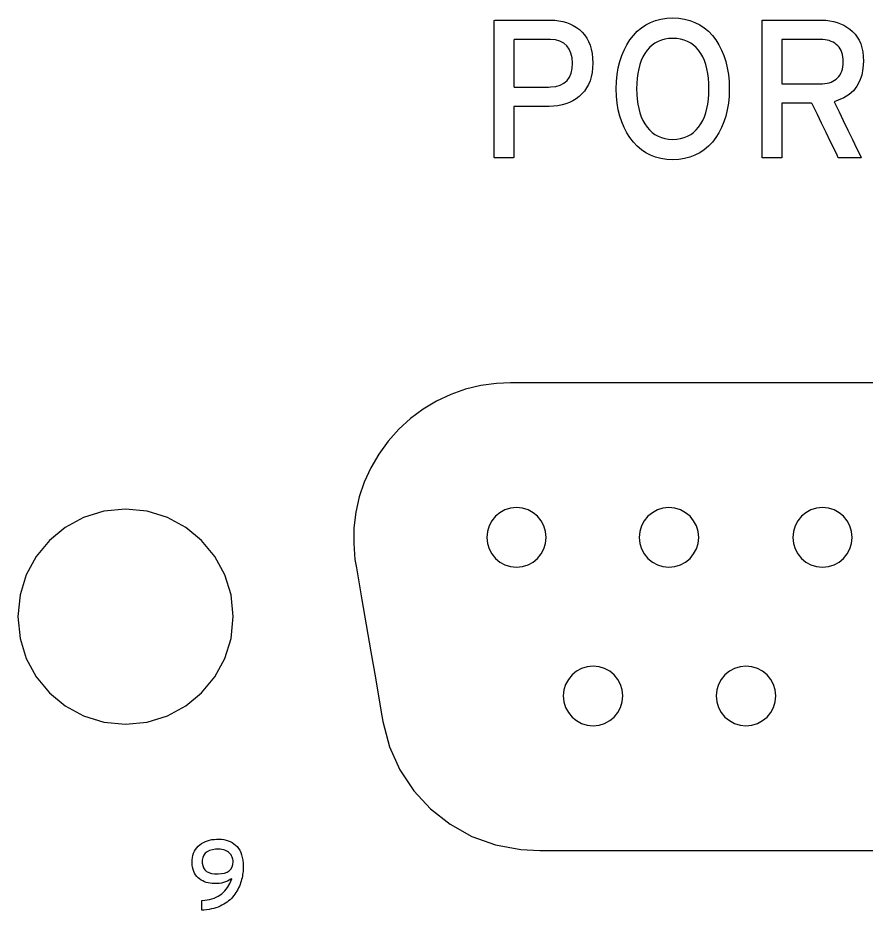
# Model space of a CAD drawing. Extents: x 1 to 47.7, y 0.2 to 33.3.
# Drawn here: x 41.652 to 42.251, y 13.845 to 14.475 of the extents above; entities that cross this region are included whole.
import ezdxf

# ---------------------------------------------------------------- set-up
doc = ezdxf.new("R2010")
doc.units = 0
doc.header["$MEASUREMENT"] = 0
doc.layers.add('4_0_____DWG', color=7, linetype='CONTINUOUS')

msp = doc.modelspace()

# ---------------------------------------------------------------- linework, layer by layer
at = {"layer": '4_0_____DWG'}
for points in [[(42.05828, 14.44301), (42.05813, 14.43961), (42.05775, 14.43641), (42.05714, 14.4334), (42.0563, 14.43059), (42.05523, 14.42797), (42.05392, 14.42555), (42.05239, 14.42333), (42.05063, 14.4213), (42.04865, 14.41947), (42.04653, 14.41785), (42.04425, 14.41644), (42.04183, 14.41525), (42.03925, 14.41427), (42.03652, 14.4135), (42.03365, 14.41294), (42.03062, 14.4126), (42.02745, 14.41247), (42.02634, 14.41247), (42.02402, 14.41247), (42.02056, 14.41247), (42.01645, 14.41247), (42.01216, 14.41247), (42.00815, 14.41247), (42.00491, 14.41247), (42.00289, 14.41247), (42.00247, 14.41231), (42.00247, 14.4101), (42.00247, 14.40586), (42.00247, 14.40026), (42.00247, 14.39401), (42.00247, 14.38779), (42.00247, 14.38231), (42.00247, 14.37825), (42.00247, 14.37632), (42.00215, 14.37625), (42.00092, 14.37625), (41.99904, 14.37625), (41.99676, 14.37625), (41.99434, 14.37625), (41.99206, 14.37625), (41.99018, 14.37625), (41.98896, 14.37625), (41.98863, 14.37644), (41.98863, 14.38163), (41.98863, 14.39251), (41.98863, 14.40722), (41.98863, 14.42389), (41.98863, 14.44067), (41.98863, 14.45569), (41.98863, 14.46708), (41.98863, 14.473), (41.98931, 14.47343), (41.99254, 14.47343), (41.99773, 14.47343), (42.00414, 14.47343), (42.01101, 14.47343), (42.01758, 14.47343), (42.02311, 14.47343), (42.02683, 14.47343), (42.02837, 14.47343), (42.0314, 14.4733), (42.03429, 14.47297), (42.03705, 14.47244), (42.03967, 14.47171), (42.04216, 14.47076), (42.04451, 14.46962), (42.04672, 14.46827), (42.0488, 14.46672), (42.05075, 14.46493), (42.05248, 14.46292), (42.05399, 14.4607), (42.05528, 14.45827), (42.05633, 14.45564), (42.05716, 14.45279), (42.05776, 14.44974), (42.05814, 14.44648)], [(42.15458, 14.42487), (42.15441, 14.4197), (42.15394, 14.41478), (42.15319, 14.4101), (42.15216, 14.40568), (42.15083, 14.40151), (42.14922, 14.39758), (42.14732, 14.39391), (42.14514, 14.39048), (42.14265, 14.38728), (42.13991, 14.3844), (42.13696, 14.38189), (42.13378, 14.37976), (42.13039, 14.37799), (42.12678, 14.37661), (42.12295, 14.37559), (42.1189, 14.37495), (42.11464, 14.37469), (42.11041, 14.37495), (42.1064, 14.37559), (42.10261, 14.37661), (42.09904, 14.37799), (42.0957, 14.37976), (42.09258, 14.38189), (42.08967, 14.3844), (42.08699, 14.38728), (42.0845, 14.39048), (42.08227, 14.39391), (42.08032, 14.39758), (42.07867, 14.40151), (42.07731, 14.40568), (42.07625, 14.4101), (42.07548, 14.41478), (42.07501, 14.4197), (42.07483, 14.42487), (42.07501, 14.43005), (42.07548, 14.43498), (42.07625, 14.43967), (42.07731, 14.44411), (42.07867, 14.44831), (42.08032, 14.45226), (42.08227, 14.45598), (42.0845, 14.45944), (42.08699, 14.46264), (42.08967, 14.46548), (42.09258, 14.46795), (42.0957, 14.47005), (42.09904, 14.47177), (42.10261, 14.47313), (42.1064, 14.47412), (42.11041, 14.47474), (42.11464, 14.47499), (42.1189, 14.47474), (42.12295, 14.47412), (42.12678, 14.47313), (42.13039, 14.47177), (42.13378, 14.47005), (42.13696, 14.46795), (42.13991, 14.46548), (42.14265, 14.46264), (42.14514, 14.45944), (42.14732, 14.45598), (42.14922, 14.45226), (42.15083, 14.44831), (42.15216, 14.44411), (42.15319, 14.43967), (42.15394, 14.43498), (42.15441, 14.43005)], [(42.24932, 14.44437), (42.24896, 14.43921), (42.24807, 14.43455), (42.24664, 14.43037), (42.24467, 14.42668), (42.24218, 14.42348), (42.23914, 14.42077), (42.23558, 14.41855), (42.23147, 14.41682), (42.22868, 14.41576), (42.22987, 14.41331), (42.23211, 14.40867), (42.23506, 14.40259), (42.23834, 14.39579), (42.24161, 14.38904), (42.24451, 14.38305), (42.24667, 14.37858), (42.24775, 14.37636), (42.24748, 14.37625), (42.24611, 14.37625), (42.24396, 14.37625), (42.24132, 14.37625), (42.23851, 14.37625), (42.23582, 14.37625), (42.23356, 14.37625), (42.23203, 14.37625), (42.23152, 14.37626), (42.23071, 14.37793), (42.22878, 14.38192), (42.22607, 14.3875), (42.22294, 14.39396), (42.21973, 14.40058), (42.21678, 14.40665), (42.21445, 14.41145), (42.21309, 14.41427), (42.21271, 14.41471), (42.21127, 14.41471), (42.2087, 14.41471), (42.20539, 14.41471), (42.20174, 14.41471), (42.19814, 14.41471), (42.195, 14.41471), (42.1927, 14.41471), (42.19164, 14.41471), (42.19161, 14.41374), (42.19161, 14.41031), (42.19161, 14.40509), (42.19161, 14.3988), (42.19161, 14.39215), (42.19161, 14.38586), (42.19161, 14.38064), (42.19161, 14.37722), (42.19159, 14.37625), (42.1909, 14.37625), (42.18941, 14.37625), (42.18736, 14.37625), (42.18502, 14.37625), (42.18264, 14.37625), (42.18049, 14.37625), (42.17882, 14.37625), (42.17789, 14.37625), (42.17778, 14.37736), (42.17778, 14.38447), (42.17778, 14.3966), (42.17778, 14.41194), (42.17778, 14.42867), (42.17778, 14.445), (42.17778, 14.4591), (42.17778, 14.46917), (42.17778, 14.4734), (42.17905, 14.47343), (42.18294, 14.47343), (42.18867, 14.47343), (42.19549, 14.47343), (42.20263, 14.47343), (42.20931, 14.47343), (42.21477, 14.47343), (42.21823, 14.47343), (42.21987, 14.47342), (42.22274, 14.47328), (42.22551, 14.47295), (42.22816, 14.47244), (42.2307, 14.47174), (42.23312, 14.47085), (42.23544, 14.46978), (42.23763, 14.46852), (42.23972, 14.46708), (42.24169, 14.46542), (42.24345, 14.46354), (42.24498, 14.46145), (42.24628, 14.45914), (42.24735, 14.45662), (42.24819, 14.45388), (42.2488, 14.45092), (42.24917, 14.44775)], [(42.0439, 14.44301), (42.04358, 14.44682), (42.0428, 14.45013), (42.04156, 14.45295), (42.03987, 14.45528), (42.03771, 14.45713), (42.0351, 14.45848), (42.03204, 14.45935), (42.02851, 14.45972), (42.02708, 14.45974), (42.02463, 14.45974), (42.02092, 14.45974), (42.01649, 14.45974), (42.0119, 14.45974), (42.0077, 14.45974), (42.00443, 14.45974), (42.00264, 14.45974), (42.00247, 14.45922), (42.00247, 14.4564), (42.00247, 14.45175), (42.00247, 14.446), (42.00247, 14.43989), (42.00247, 14.43414), (42.00247, 14.42949), (42.00247, 14.42667), (42.00264, 14.42615), (42.00443, 14.42615), (42.0077, 14.42615), (42.0119, 14.42615), (42.01649, 14.42615), (42.02092, 14.42615), (42.02463, 14.42615), (42.02708, 14.42615), (42.02853, 14.42618), (42.03213, 14.42658), (42.03526, 14.42747), (42.0379, 14.42885), (42.04006, 14.43071), (42.04174, 14.43306), (42.04294, 14.43589), (42.04366, 14.43921)], [(42.1402, 14.42487), (42.14012, 14.42869), (42.13985, 14.43231), (42.1394, 14.43574), (42.13878, 14.43896), (42.13798, 14.44199), (42.137, 14.44482), (42.13584, 14.44746), (42.1345, 14.44989), (42.13298, 14.4521), (42.13128, 14.45404), (42.12941, 14.45572), (42.12737, 14.45715), (42.12516, 14.45832), (42.12278, 14.45924), (42.12024, 14.45991), (42.11752, 14.46032), (42.11464, 14.46048), (42.11181, 14.46032), (42.10915, 14.45991), (42.10665, 14.45924), (42.1043, 14.45832), (42.10212, 14.45715), (42.10011, 14.45572), (42.09825, 14.45404), (42.09656, 14.4521), (42.09502, 14.44989), (42.09366, 14.44746), (42.09248, 14.44482), (42.09148, 14.44199), (42.09066, 14.43896), (42.09002, 14.43574), (42.08957, 14.43231), (42.0893, 14.42869), (42.08921, 14.42487), (42.0893, 14.4211), (42.08957, 14.41752), (42.09002, 14.41414), (42.09066, 14.41094), (42.09148, 14.40795), (42.09248, 14.40514), (42.09366, 14.40253), (42.09502, 14.40012), (42.09656, 14.39786), (42.09825, 14.39583), (42.10011, 14.39407), (42.10212, 14.39258), (42.1043, 14.39136), (42.10665, 14.39041), (42.10915, 14.38974), (42.11181, 14.38933), (42.11464, 14.38919), (42.11752, 14.38933), (42.12024, 14.38974), (42.12278, 14.39041), (42.12516, 14.39136), (42.12737, 14.39258), (42.12941, 14.39407), (42.13128, 14.39583), (42.13298, 14.39786), (42.1345, 14.40012), (42.13584, 14.40253), (42.137, 14.40514), (42.13798, 14.40795), (42.13878, 14.41094), (42.1394, 14.41414), (42.13985, 14.41752), (42.14012, 14.4211)], [(42.23508, 14.44396), (42.23499, 14.44576), (42.23479, 14.44745), (42.23447, 14.44903), (42.23404, 14.4505), (42.23349, 14.45185), (42.23283, 14.45309), (42.23206, 14.45423), (42.23117, 14.45525), (42.23016, 14.45619), (42.22905, 14.45703), (42.22785, 14.45776), (42.22657, 14.45838), (42.2252, 14.45888), (42.22373, 14.45927), (42.22218, 14.45954), (42.22054, 14.45969), (42.21904, 14.45974), (42.21768, 14.45974), (42.21464, 14.45974), (42.21046, 14.45974), (42.20568, 14.45974), (42.20087, 14.45974), (42.19657, 14.45974), (42.19333, 14.45974), (42.1917, 14.45974), (42.19161, 14.4591), (42.19161, 14.45637), (42.19161, 14.45208), (42.19161, 14.44684), (42.19161, 14.44129), (42.19161, 14.43605), (42.19161, 14.43175), (42.19161, 14.42903), (42.1917, 14.42839), (42.19333, 14.42839), (42.19657, 14.42839), (42.20087, 14.42839), (42.20568, 14.42839), (42.21046, 14.42839), (42.21464, 14.42839), (42.21768, 14.42839), (42.21904, 14.42839), (42.22051, 14.42843), (42.22213, 14.42858), (42.22365, 14.42884), (42.2251, 14.4292), (42.22646, 14.42968), (42.22773, 14.43026), (42.22892, 14.43096), (42.23002, 14.43176), (42.23105, 14.43266), (42.23197, 14.43367), (42.23277, 14.4348), (42.23345, 14.43604), (42.23401, 14.4374), (42.23446, 14.43887), (42.23478, 14.44045), (42.23499, 14.44215)], [(41.80442, 14.05222), (41.80287, 14.06753), (41.79844, 14.08179), (41.79143, 14.0947), (41.78215, 14.10594), (41.7709, 14.11522), (41.75799, 14.12223), (41.74372, 14.12666), (41.72841, 14.1282), (41.71309, 14.12666), (41.69883, 14.12223), (41.68591, 14.11522), (41.67466, 14.10594), (41.66538, 14.0947), (41.65837, 14.08179), (41.65394, 14.06753), (41.6524, 14.05222), (41.65394, 14.03689), (41.65837, 14.02262), (41.66538, 14.00971), (41.67466, 13.99846), (41.68591, 13.98918), (41.69883, 13.98218), (41.71309, 13.97775), (41.72841, 13.97621), (41.74372, 13.97775), (41.75799, 13.98218), (41.7709, 13.98918), (41.78215, 13.99846), (41.79143, 14.00971), (41.79844, 14.02262), (41.80287, 14.03689)], [(42.02539, 14.10821), (42.02496, 14.11244), (42.02374, 14.11638), (42.0218, 14.11995), (42.01924, 14.12306), (42.01613, 14.12562), (42.01256, 14.12755), (42.00862, 14.12878), (42.00439, 14.1292), (42.00016, 14.12878), (41.99622, 14.12755), (41.99265, 14.12562), (41.98954, 14.12306), (41.98698, 14.11995), (41.98505, 14.11638), (41.98382, 14.11244), (41.9834, 14.10821), (41.98382, 14.10397), (41.98505, 14.10003), (41.98698, 14.09646), (41.98954, 14.09335), (41.99265, 14.09079), (41.99622, 14.08886), (42.00016, 14.08764), (42.00439, 14.08721), (42.00862, 14.08764), (42.01256, 14.08886), (42.01613, 14.09079), (42.01924, 14.09335), (42.0218, 14.09646), (42.02374, 14.10003), (42.02496, 14.10397)], [(42.13303, 14.10821), (42.1326, 14.11244), (42.13138, 14.11638), (42.12945, 14.11995), (42.12688, 14.12306), (42.12378, 14.12562), (42.12021, 14.12755), (42.11627, 14.12878), (42.11203, 14.1292), (42.1078, 14.12878), (42.10387, 14.12755), (42.1003, 14.12562), (42.09719, 14.12306), (42.09463, 14.11995), (42.09269, 14.11638), (42.09146, 14.11244), (42.09104, 14.10821), (42.09146, 14.10397), (42.09269, 14.10003), (42.09463, 14.09646), (42.09719, 14.09335), (42.1003, 14.09079), (42.10387, 14.08886), (42.1078, 14.08764), (42.11203, 14.08721), (42.11627, 14.08764), (42.12021, 14.08886), (42.12378, 14.09079), (42.12688, 14.09335), (42.12945, 14.09646), (42.13138, 14.10003), (42.1326, 14.10397)], [(42.24141, 14.10821), (42.24099, 14.11244), (42.23977, 14.11638), (42.23783, 14.11995), (42.23527, 14.12306), (42.23216, 14.12562), (42.2286, 14.12755), (42.22465, 14.12878), (42.22042, 14.1292), (42.21619, 14.12878), (42.21225, 14.12755), (42.20868, 14.12562), (42.20558, 14.12306), (42.20301, 14.11995), (42.20107, 14.11638), (42.19985, 14.11244), (42.19942, 14.10821), (42.19985, 14.10397), (42.20107, 14.10003), (42.20301, 14.09646), (42.20558, 14.09335), (42.20868, 14.09079), (42.21225, 14.08886), (42.21619, 14.08764), (42.22042, 14.08721), (42.22465, 14.08764), (42.2286, 14.08886), (42.23216, 14.09079), (42.23527, 14.09335), (42.23783, 14.09646), (42.23977, 14.10003), (42.24099, 14.10397)], [(42.07943, 13.9962), (42.079, 14.00044), (42.07778, 14.00438), (42.07584, 14.00795), (42.07328, 14.01105), (42.07018, 14.01361), (42.06661, 14.01555), (42.06267, 14.01677), (42.05843, 14.0172), (42.0542, 14.01677), (42.05026, 14.01555), (42.0467, 14.01361), (42.04359, 14.01105), (42.04102, 14.00795), (42.03909, 14.00438), (42.03786, 14.00044), (42.03743, 13.9962), (42.03786, 13.99197), (42.03909, 13.98803), (42.04102, 13.98447), (42.04359, 13.98136), (42.0467, 13.97879), (42.05026, 13.97686), (42.0542, 13.97563), (42.05843, 13.9752), (42.06267, 13.97563), (42.06661, 13.97686), (42.07018, 13.97879), (42.07328, 13.98136), (42.07584, 13.98447), (42.07778, 13.98803), (42.079, 13.99197)], [(42.18742, 13.9962), (42.18699, 14.00044), (42.18577, 14.00438), (42.18383, 14.00795), (42.18126, 14.01105), (42.17815, 14.01361), (42.17458, 14.01555), (42.17063, 14.01677), (42.16639, 14.0172), (42.16217, 14.01677), (42.15823, 14.01555), (42.15466, 14.01361), (42.15155, 14.01105), (42.14899, 14.00795), (42.14705, 14.00438), (42.14583, 14.00044), (42.1454, 13.9962), (42.14583, 13.99197), (42.14705, 13.98803), (42.14899, 13.98447), (42.15155, 13.98136), (42.15466, 13.97879), (42.15823, 13.97686), (42.16217, 13.97563), (42.16639, 13.9752), (42.17063, 13.97563), (42.17458, 13.97686), (42.17815, 13.97879), (42.18126, 13.98136), (42.18383, 13.98447), (42.18577, 13.98803), (42.18699, 13.99197)], [(41.81151, 13.87575), (41.81149, 13.87464), (41.81144, 13.87352), (41.81135, 13.87239), (41.81123, 13.87124), (41.81107, 13.87009), (41.81087, 13.86893), (41.81064, 13.86776), (41.81037, 13.86657), (41.81006, 13.86538), (41.80968, 13.86419), (41.80925, 13.86302), (41.80876, 13.86186), (41.80823, 13.86072), (41.80765, 13.85959), (41.80702, 13.85848), (41.80634, 13.85738), (41.80561, 13.8563), (41.80483, 13.85525), (41.80401, 13.85425), (41.80312, 13.85329), (41.80217, 13.85237), (41.80115, 13.8515), (41.80008, 13.85067), (41.79894, 13.84989), (41.79774, 13.84915), (41.79647, 13.84845), (41.79513, 13.8478), (41.79372, 13.84721), (41.79224, 13.84668), (41.79069, 13.84623), (41.78906, 13.84584), (41.78737, 13.84552), (41.78561, 13.84526), (41.78378, 13.84507), (41.78232, 13.84499), (41.78232, 13.84535), (41.78232, 13.8461), (41.78232, 13.84711), (41.78232, 13.84827), (41.78232, 13.84943), (41.78232, 13.85049), (41.78232, 13.85131), (41.78232, 13.85177), (41.78432, 13.85196), (41.78779, 13.85251), (41.79096, 13.85344), (41.79381, 13.85476), (41.79635, 13.85646), (41.79858, 13.85854), (41.8005, 13.86101), (41.8021, 13.86386), (41.8034, 13.8671), (41.80269, 13.86689), (41.80155, 13.86613), (41.80032, 13.86546), (41.79899, 13.86491), (41.79757, 13.86446), (41.79605, 13.86412), (41.79443, 13.86388), (41.79272, 13.86375), (41.79096, 13.86373), (41.7895, 13.8638), (41.78809, 13.86396), (41.78673, 13.86422), (41.78542, 13.86459), (41.78416, 13.86505), (41.78295, 13.86562), (41.78178, 13.86628), (41.78067, 13.86704), (41.77962, 13.8679), (41.77867, 13.86887), (41.77784, 13.86994), (41.77714, 13.87112), (41.77655, 13.87239), (41.77608, 13.87378), (41.77574, 13.87526), (41.77551, 13.87685), (41.77541, 13.87855), (41.77546, 13.88034), (41.77565, 13.88206), (41.77598, 13.88367), (41.77645, 13.88517), (41.77706, 13.88657), (41.77781, 13.88786), (41.77869, 13.88904), (41.77972, 13.89012), (41.78088, 13.8911), (41.7821, 13.89198), (41.7834, 13.89275), (41.78477, 13.89341), (41.78621, 13.89397), (41.78772, 13.89442), (41.78931, 13.89476), (41.79098, 13.89499), (41.79272, 13.89511), (41.7945, 13.89512), (41.7962, 13.89501), (41.79782, 13.89479), (41.79938, 13.89444), (41.80086, 13.89398), (41.80226, 13.89339), (41.8036, 13.89269), (41.80486, 13.89187), (41.80605, 13.89093), (41.80716, 13.88985), (41.80815, 13.88861), (41.80902, 13.88723), (41.80976, 13.88569), (41.81036, 13.88401), (41.81084, 13.88217), (41.8112, 13.88018), (41.81142, 13.87804)], [(41.80433, 13.87916), (41.80429, 13.88005), (41.80417, 13.8809), (41.80397, 13.88172), (41.80369, 13.8825), (41.80333, 13.88325), (41.80289, 13.88397), (41.80237, 13.88465), (41.80177, 13.8853), (41.80109, 13.8859), (41.80033, 13.88644), (41.79948, 13.8869), (41.79856, 13.88728), (41.79756, 13.88759), (41.79648, 13.88782), (41.79531, 13.88798), (41.79407, 13.88806), (41.79201, 13.888), (41.78969, 13.88767), (41.78769, 13.88708), (41.78603, 13.88624), (41.78468, 13.88515), (41.78366, 13.8838), (41.78296, 13.88219), (41.78259, 13.88033), (41.78256, 13.87827), (41.78287, 13.87641), (41.78349, 13.87481), (41.78442, 13.87346), (41.78567, 13.87237), (41.78722, 13.87154), (41.78909, 13.87096), (41.79126, 13.87065), (41.79375, 13.87058), (41.79619, 13.87076), (41.79831, 13.8712), (41.80011, 13.87188), (41.80159, 13.87283), (41.80275, 13.87403), (41.8036, 13.87548), (41.80413, 13.87719)]]:
    msp.add_lwpolyline(points, close=True, dxfattribs=at)
msp.add_lwpolyline([(42.28878, 14.2172), (42.2127, 14.2172), (42.13745, 14.2172), (42.07138, 14.2172), (42.02282, 14.2172), (42.00011, 14.2172), (41.99038, 14.21683), (41.97929, 14.21535), (41.96847, 14.21276), (41.958, 14.20911), (41.94796, 14.20443), (41.93844, 14.19876), (41.9295, 14.19214), (41.92123, 14.18459), (41.91371, 14.17617), (41.90711, 14.16705), (41.90152, 14.15738), (41.89696, 14.14725), (41.89345, 14.13674), (41.89102, 14.12593), (41.88968, 14.11491), (41.88947, 14.10377), (41.89039, 14.09258), (41.89135, 14.08657), (41.89281, 14.0781), (41.89524, 14.06402), (41.89828, 14.04642), (41.90157, 14.02736), (41.90475, 14.00892), (41.90747, 13.99319), (41.90936, 13.98222), (41.91007, 13.97811), (41.91474, 13.96038), (41.92209, 13.94404), (41.93185, 13.92931), (41.94376, 13.91642), (41.95753, 13.90559), (41.9729, 13.89705), (41.98961, 13.89103), (42.00737, 13.88776), (42.02095, 13.8872), (42.04698, 13.8872), (42.09506, 13.8872), (42.15758, 13.8872), (42.22694, 13.8872), (42.29555, 13.8872)], dxfattribs=at)

doc.saveas('drawing.dxf')
